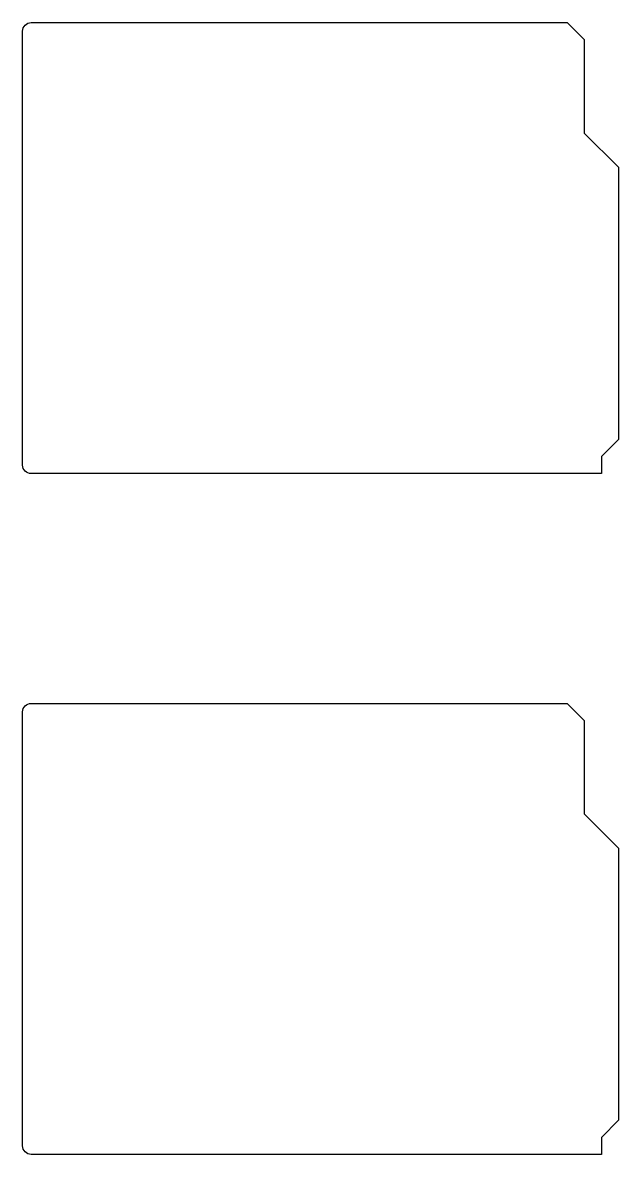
# Model space of a CAD drawing. Extents: x 65 to 135, y 74 to 206.
import ezdxf

# ---------------------------------------------------------------- set-up
doc = ezdxf.new("R2010")
doc.units = 0
doc.layers.get('0').update_dxf_attribs({"linetype": 'CONTINUOUS'})

msp = doc.modelspace()

# ---------------------------------------------------------------- linework, layer by layer
at = {"color": 7}
for points in [[(66, 206.5), (129, 206.5), (131, 204.5), (131, 193.5), (135, 189.5), (135, 157.5), (133, 155.5), (133, 153.5), (66, 153.5, -0.414214), (65, 154.5), (65, 205.5, -0.414214)], [(66, 126.5), (129, 126.5), (131, 124.5), (131, 113.5), (135, 109.5), (135, 77.5), (133, 75.5), (133, 73.5), (66, 73.5, -0.414214), (65, 74.5), (65, 125.5, -0.414214)]]:
    msp.add_lwpolyline(points, format="xyb", close=True, dxfattribs=at)

doc.saveas('drawing.dxf')
